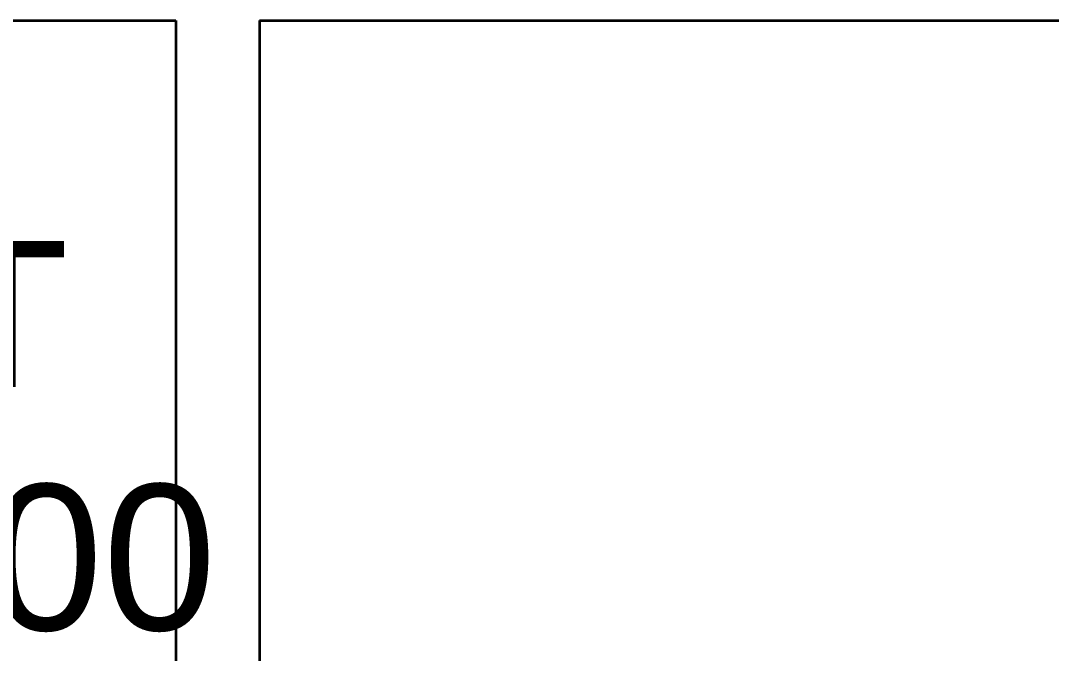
# Model space of a CAD drawing. Extents: x 3485972 to 3601240, y -625657 to -591207.
# Drawn here: x 3509458 to 3510871, y -596458 to -595590 of the extents above; entities that cross this region are included whole.
import ezdxf

# ---------------------------------------------------------------- set-up
doc = ezdxf.new("R2010")
doc.units = 0
doc.header["$LTSCALE"] = 6
doc.header["$MEASUREMENT"] = 0
doc.layers.add('TEXT', color=250, linetype='CONTINUOUS')
doc.layers.add('WALL', color=8, linetype='CONTINUOUS', lineweight=35)
doc.styles.add('ARIAL', font='arial.ttf')

msp = doc.modelspace()

# ---------------------------------------------------------------- linework, layer by layer
at = {"layer": 'WALL', "lineweight": 0}
for p, q in [((3509670.9, -595590), (3508467.9, -595590)), ((3511445.7, -595590), (3509785.9, -595590))]:
    msp.add_line(p, q, dxfattribs=at)
at = {"layer": 'WALL', "linetype": 'ByBlock'}
for p, q in [((3509670.9, -595590), (3509670.9, -597090)), ((3509785.9, -595590), (3509785.9, -597205))]:
    msp.add_line(p, q, dxfattribs=at)
for points in [[(3508467.9, -595590), (3509670.9, -595590)], [(3509785.9, -595590), (3515195.7, -595590), (3515195.7, -601555)]]:
    msp.add_lwpolyline(points, dxfattribs=at)

# ---------------------------------------------------------------- texts
at = {"layer": 'TEXT', "insert": (3509035.2, -596160.4), "char_height": 200, "width": 1626.956, "attachment_point": 5, "style": 'ARIAL'}
msp.add_mtext('TOILET\\P1203x1500', dxfattribs=at)

doc.saveas('drawing.dxf')
